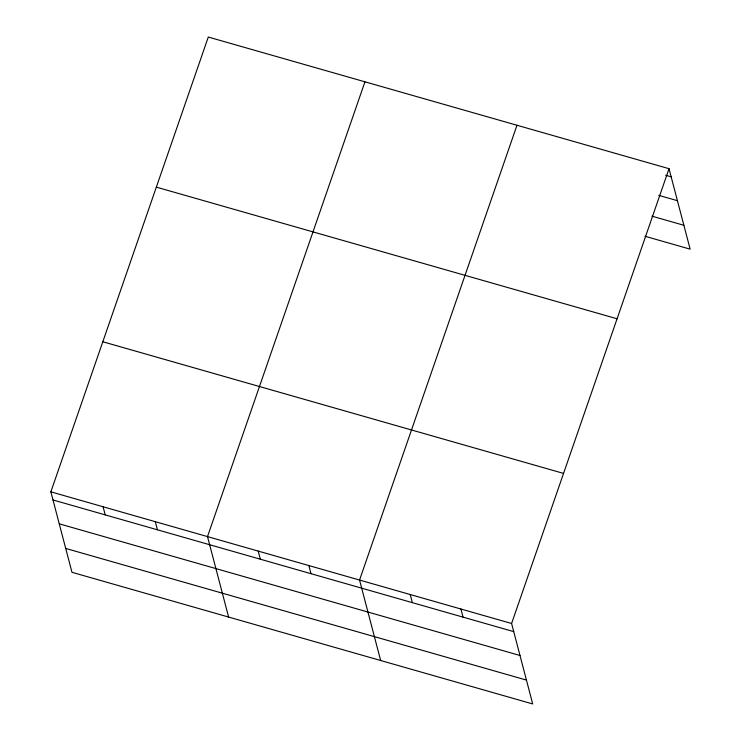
<?xml version="1.0" encoding="UTF-8"?>
<svg xmlns="http://www.w3.org/2000/svg" width="741" height="741" viewBox="0 0 741 741"><rect width="100%" height="100%" fill="white"/><g stroke="black" fill="none" stroke-linecap="round" stroke-linejoin="round"><path stroke-width="1.11" d="M669.03 168.698L511.596 623.496L532.705 703.95L71.97 572.302L50.86 491.839L208.295 37.05L669.03 168.698L690.14 249.161L644.966 236.249M364.952 81.816L207.508 536.604L228.617 617.058M516.986 125.257L359.552 580.046L380.661 660.509M665.65 175.246L671.161 176.821M658.693 195.337L677.422 200.691M651.923 216.159L683.878 225.283M156.342 187.13L617.077 318.778M102.814 341.758L563.549 473.416M50.86 491.839L511.596 623.496M52.991 499.962L513.726 631.619M59.252 523.831L519.987 655.489M65.708 548.433L526.434 680.081M460.911 609.009L463.042 617.133M410.236 594.532L412.366 602.655M308.867 565.568L311.007 573.691M258.192 551.082L260.323 559.205M155.295 521.683L157.425 529.806M103.082 506.761L105.213 514.884"/></g></svg>
